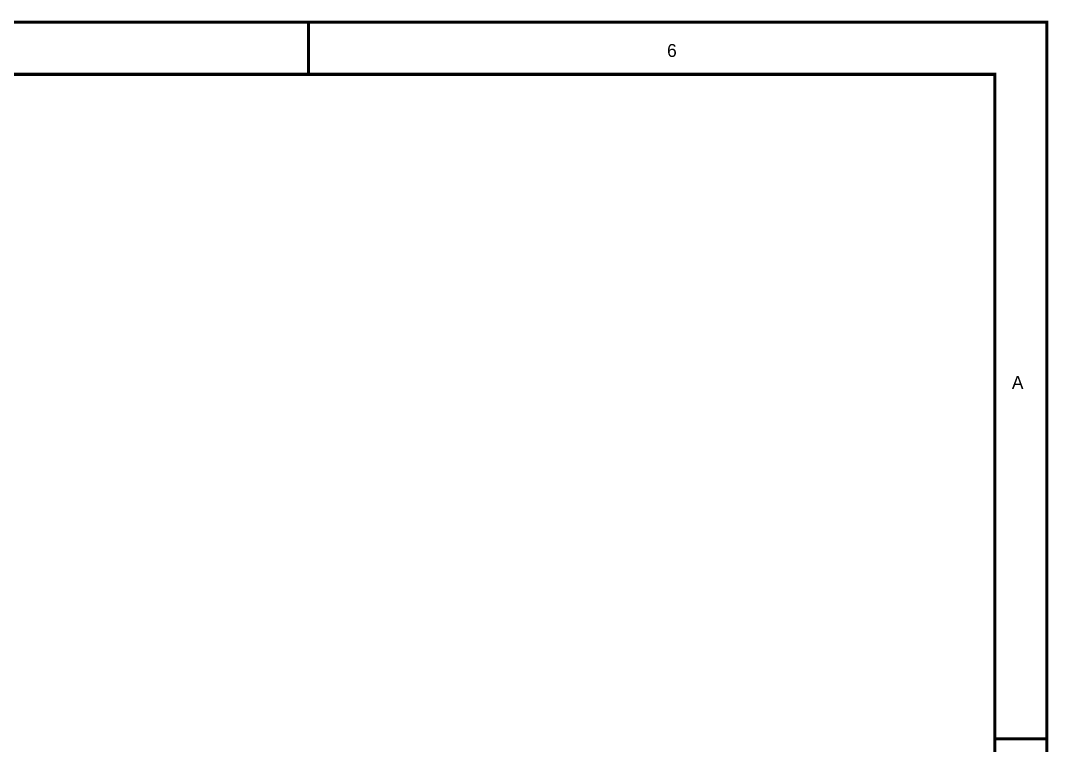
# Model space of a CAD drawing. Header units: inches. Extents: x 0 to 432, y 0 to 280.
# Drawn here: x 331.8 to 431.9, y 208.9 to 279.5 of the extents above; entities that cross this region are included whole.
import ezdxf

# ---------------------------------------------------------------- set-up
doc = ezdxf.new("R2010")
doc.units = ezdxf.units.IN
doc.layers.add('Sheet', color=255, linetype='Continuous')

msp = doc.modelspace()

# ---------------------------------------------------------------- linework, layer by layer
at = {"layer": 'Sheet'}
for points in [[(0, 279.38, 0.3, 0.3, 0), (431.8, 279.38, 0.3, 0.3, 0), (431.8, 0, 0.3, 0.3, 0), (0, 0, 0.3, 0.3, 0), (0, 279.38, 0.3, 0.3, 0)], [(0, 279.38, 0.0991, 0.0991, 0), (0, 0, 0.0991, 0.0991, 0), (431.8, 0, 0.0991, 0.0991, 0), (431.8, 279.38, 0.0991, 0.0991, 0), (0, 279.38, 0.0991, 0.0991, 0), (0, 279.38, 0.0991, 0.0991, 0)], [(5.1, 274.3, 0.3, 0.3, 0), (426.72, 274.3, 0.3, 0.3, 0), (426.72, 5.08, 0.3, 0.3, 0), (5.1, 5.08, 0.3, 0.3, 0), (5.1, 274.3, 0.3, 0.3, 0)], [(5.1, 274.3, 0.0991, 0.0991, 0), (5.1, 5.08, 0.0991, 0.0991, 0), (426.72, 5.08, 0.0991, 0.0991, 0), (426.72, 274.3, 0.0991, 0.0991, 0), (5.1, 274.3, 0.0991, 0.0991, 0), (5.1, 274.3, 0.0991, 0.0991, 0)]]:
    msp.add_lwpolyline(points, format="xyseb", close=True, dxfattribs=at)
for points in [[(359.83, 279.39, 0.3, 0.3, 0), (359.83, 274.3, 0.3, 0.3, 0)], [(431.8, 279.38, 0.3, 0.3, 0), (426.72, 279.38, 0.3, 0.3, 0)], [(431.8, 279.38, 0.3, 0.3, 0), (431.8, 274.3, 0.3, 0.3, 0)], [(431.8, 209.53, 0.3, 0.3, 0), (426.72, 209.53, 0.3, 0.3, 0)]]:
    msp.add_lwpolyline(points, format="xyseb", dxfattribs=at)

# ---------------------------------------------------------------- texts
for s, p in [('6', (394.78, 275.99)), ('A', (428.39, 243.64))]:
    msp.add_text(s, height=1.26, dxfattribs=at).set_placement(p)

doc.saveas('drawing.dxf')
